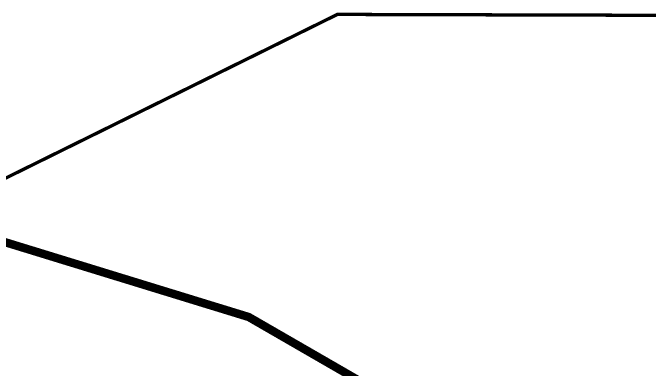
# Model space of a CAD drawing. Header units: metres. Extents: x 561401 to 594056, y 8460144 to 8508504.
# Drawn here: x 572212.98 to 572250.99, y 8476389.97 to 8476411.25 of the extents above; entities that cross this region are included whole.
import ezdxf

# ---------------------------------------------------------------- set-up
doc = ezdxf.new("R2010")
doc.units = ezdxf.units.M
doc.layers.add('1.1. DERECHO DE VIA', color=230, linetype='Continuous')
doc.layers.add('1.2. AFECTADOS BASE GRAFICA SUNARP', color=150, linetype='Continuous')

msp = doc.modelspace()

# ---------------------------------------------------------------- linework, layer by layer
at = {"layer": '1.1. DERECHO DE VIA', "color": 230, "linetype": 'Continuous', "lineweight": 40, "ltscale": 0.2, "const_width": 0.5}
msp.add_lwpolyline([(572170.611, 8476384.879), (572188.236, 8476394.331), (572207.528, 8476399.094), (572227.074, 8476393.093), (572244.958, 8476382.778), (572263.069, 8476374.294), (572282.485, 8476369.605), (572302.437, 8476368.523), (572322.137, 8476371.818), (572341.234, 8476377.732), (572360.259, 8476383.899), (572379.555, 8476389.156), (572399.331, 8476392.089), (572419.259, 8476397.766), (572438.977, 8476393.194), (572458.524, 8476388.967), (572478.124, 8476384.989), (572497.732, 8476381.046)], dxfattribs=at)
at = {"layer": '1.2. AFECTADOS BASE GRAFICA SUNARP', "color": 64, "linetype": 'Continuous', "lineweight": -3, "const_width": 0.2}
msp.add_lwpolyline([(571860.222, 8476043.4), (571897.538, 8476117.054), (571934.752, 8476153.829), (571971.967, 8476190.604), (572009.181, 8476227.379), (572083.611, 8476300.93), (572120.928, 8476374.584), (572158.041, 8476374.481), (572232.369, 8476411.153), (572269.482, 8476411.05), (572306.595, 8476410.947), (572380.82, 8476410.74), (572455.046, 8476410.533), (572492.159, 8476410.43)], dxfattribs=at)

doc.saveas('drawing.dxf')
